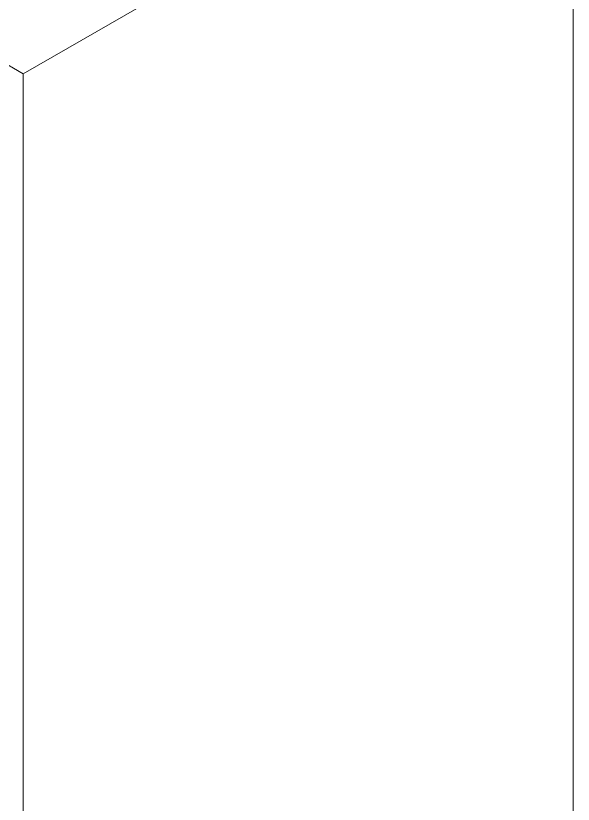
# Model space of a CAD drawing. Extents: x 4137 to 28680, y 2446 to 6814.
# Drawn here: x 24946.8 to 25068.7, y 6464.2 to 6636.7 of the extents above; entities that cross this region are included whole.
import ezdxf

# ---------------------------------------------------------------- set-up
doc = ezdxf.new("R2010")
doc.units = 0
doc.header["$LTSCALE"] = 0.5
doc.layers.get('0').update_dxf_attribs({"linetype": 'CONTINUOUS'})

msp = doc.modelspace()

# ---------------------------------------------------------------- linework, layer by layer
at = {"color": 7, "linetype": 'Continuous', "lineweight": 15}
for p, q in [((24770.26, 6726.87), (24948.45, 6624)), ((24770.26, 6726.87), (24948.45, 6624)), ((24770.26, 6726.87), (24948.45, 6624)), ((24770.26, 6726.87), (24948.45, 6624)), ((24948.45, 6624), (25068.73, 6693.44)), ((24948.45, 6624), (25068.73, 6693.44)), ((24948.45, 6624), (25068.73, 6693.44)), ((24948.45, 6624), (25068.73, 6693.44)), ((25068.73, 6384.79), (25068.73, 6693.44)), ((25068.73, 6384.79), (25068.73, 6693.44)), ((25068.73, 6384.79), (25068.73, 6693.44)), ((25068.73, 6384.79), (25068.73, 6693.44)), ((24948.45, 6315.35), (24948.45, 6624)), ((24948.45, 6315.35), (24948.45, 6624)), ((24948.45, 6315.35), (24948.45, 6624)), ((24948.45, 6315.35), (24948.45, 6624))]:
    msp.add_line(p, q, dxfattribs=at)

doc.saveas('drawing.dxf')
